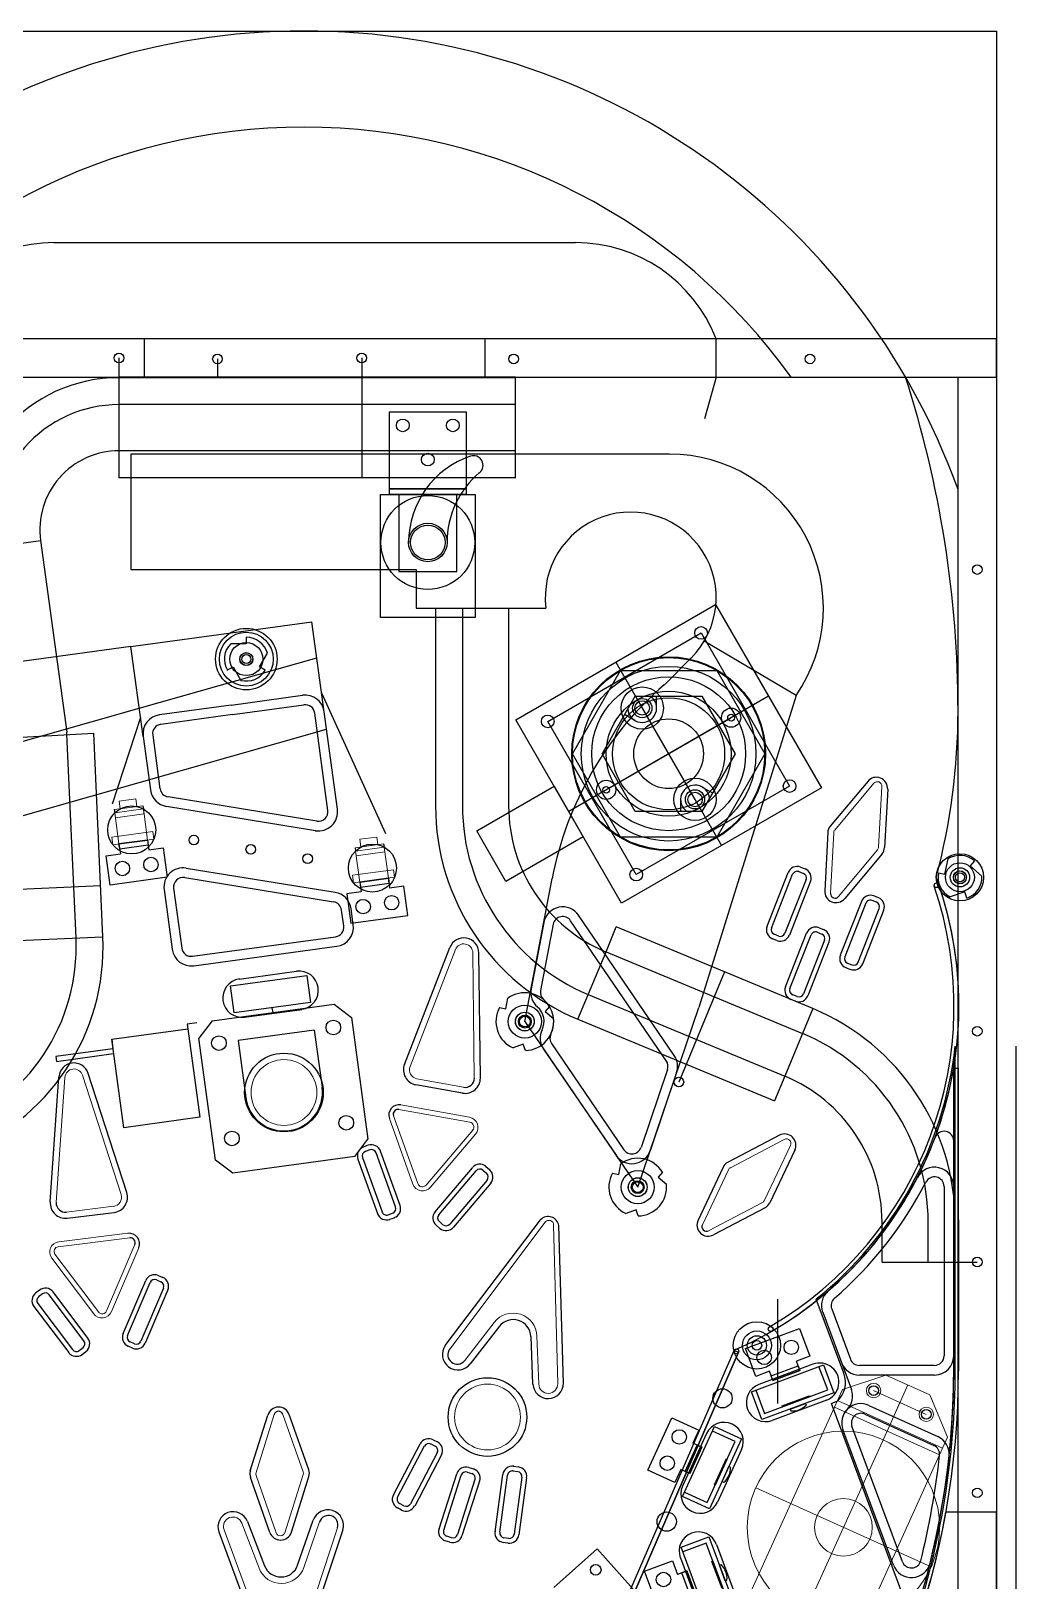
# Model space of a CAD drawing. Extents: x 0 to 20.5, y 0 to 46.
# Drawn here: x 7.7 to 20.5, y 25.85 to 46 of the extents above; entities that cross this region are included whole.
import ezdxf

# ---------------------------------------------------------------- set-up
doc = ezdxf.new("R2010")
doc.units = 0
doc.header["$LTSCALE"] = 4.25085
doc.header["$MEASUREMENT"] = 0
for name, color, linetype in [('1_250BIT_500DEP', 5, 'Continuous'), ('2_250BIT_250DEP', 3, 'Continuous'), ('3_250BIT_500TAB', 5, 'Continuous'), ('6_125BIT_500DEP', 5, 'Continuous'), ('8_250BIT_500OUTLINE', 5, 'Continuous'), ('Z0_BOTCOMP', 4, 'Continuous'), ('Z0_FLYWIRES', 47, 'Continuous'), ('Z0_RAMPS', 24, 'Continuous'), ('Z0_RUBBER', 2, 'Continuous'), ('Z0_SIDERAILS', 42, 'Continuous'), ('Z0_TOPCOMP', 6, 'Continuous'), ('Z0_WALLS', 42, 'Continuous'), ('Z0_WIREFORMS', 38, 'Continuous'), ('Z1_RAMPS_A', 24, 'Continuous'), ('Z1_RAMPS_B', 24, 'Continuous'), ('Z1_RAMPS_C', 24, 'Continuous'), ('Z1_RAMPS_D', 24, 'Continuous')]:
    doc.layers.add(name, color=color, linetype=linetype)

msp = doc.modelspace()

# ---------------------------------------------------------------- linework, layer by layer
at = {"layer": '1_250BIT_500DEP', "color": 5, "linetype": 'Continuous', "lineweight": 25}
for p, q in [((9.555, 34.857), (9.66, 34.081)), ((9.699, 34.997), (11.634, 34.681)), ((11.766, 34.368), (11.738, 34.575)), ((9.801, 33.974), (11.659, 34.227)), ((10.409, 33.678), (11.152, 33.78)), ((10.477, 33.183), (11.22, 33.284)), ((17.865, 28.671), (17.162, 28.41)), ((18.039, 28.203), (17.336, 27.941)), ((18.54, 28.022), (19.437, 27.617)), ((19.028, 26.104), (18.372, 27.865)), ((16.482, 27.77), (16.17, 27.088)), ((16.936, 27.562), (16.625, 26.88)), ((16.61, 26.329), (16.872, 25.627)), ((16.141, 26.155), (16.403, 25.452))]:
    msp.add_line(p, q, dxfattribs=at)
at = {"layer": '1_250BIT_500DEP', "color": 5, "linetype": 'Continuous', "lineweight": 5}
for p, q in [((12.629, 32.541), (13.218, 34.06)), ((13.463, 32.39), (13.443, 34.019)), ((8.03, 30.775), (8.143, 32.4)), ((8.872, 30.878), (8.37, 32.428)), ((13.324, 32.272), (12.718, 32.381)), ((8.163, 30.649), (8.773, 30.724))]:
    msp.add_line(p, q, dxfattribs=at)
at = {"layer": '1_250BIT_500DEP', "color": 5, "linetype": 'Continuous', "lineweight": 25}
for centre, radius in [((12.859, 39.352), 0.25), ((12.859, 39.352), 0.25), ((9.01, 35.616), 0.312), ((12.139, 35.12), 0.312)]:
    msp.add_circle(centre, radius, dxfattribs=at)
at = {"layer": '1_250BIT_500DEP', "color": 5, "linetype": 'Continuous', "lineweight": 5}
for centre in [(10.989, 32.203), (13.634, 27.985)]:
    msp.add_circle(centre, 0.428, dxfattribs=at)
at = {"layer": '1_250BIT_500DEP', "color": 5, "linetype": 'Continuous', "lineweight": 25}
for centre, radius, start, end in [((9.679, 34.873), 0.125, 80.737, -172.237), ((11.614, 34.558), 0.125, 7.763, 80.737), ((11.642, 34.351), 0.125, -82.237, 7.763), ((9.784, 34.098), 0.125, -172.237, -82.237), ((10.443, 33.431), 0.25, 97.763, -82.237), ((11.186, 33.532), 0.25, -82.237, 97.763), ((13.345, 32.389), 0.119, -100.2484, 0.7073), ((8.148, 30.767), 0.119, 176.0151, -83.0292), ((17.952, 28.437), 0.25, -69.5643, 110.4357), ((17.249, 28.175), 0.25, 110.4357, -69.5643), ((18.489, 27.909), 0.125, 65.6633, -159.5643), ((16.709, 27.666), 0.25, -24.5643, 155.4357), ((19.385, 27.503), 0.125, -6.1573, 65.6633), ((9.359, 28.585), 10.21, -13.983, -6.1573), ((16.397, 26.984), 0.25, 155.4357, -24.5643), ((16.375, 26.242), 0.25, 20.4357, -159.5643), ((19.145, 26.148), 0.125, -159.5643, -13.983)]:
    msp.add_arc(centre, radius, start, end, dxfattribs=at)
at = {"layer": '1_250BIT_500DEP', "color": 5, "linetype": 'Continuous', "lineweight": 5}
for centre, radius, start, end in [((13.327, 34.018), 0.117, 0.7073, 158.7962), ((8.259, 32.392), 0.117, 17.9262, 176.0151), ((12.739, 32.498), 0.119, 158.7962, -100.2484), ((8.759, 30.841), 0.119, -83.0292, 17.9262)]:
    msp.add_arc(centre, radius, start, end, dxfattribs=at)
at = {"layer": '2_250BIT_250DEP', "color": 3, "linetype": 'Continuous', "lineweight": 25}
for p, q in [((10.302, 37.239), (11.231, 37.366)), ((10.302, 37.239), (9.373, 37.112)), ((11.685, 35.887), (11.513, 37.152)), ((9.159, 36.831), (9.254, 36.135)), ((18.577, 36.247), (18.089, 35.665)), ((18.836, 36.145), (18.795, 35.387)), ((11.397, 35.606), (9.462, 35.922)), ((18.057, 35.585), (18.018, 34.826)), ((18.764, 35.307), (18.277, 34.724)), ((9.719, 35.12), (11.654, 34.805)), ((17.268, 34.364), (17.542, 35.062)), ((17.704, 35.132), (17.762, 35.11)), ((17.833, 34.948), (17.558, 34.25)), ((9.431, 34.84), (9.537, 34.064)), ((18.495, 34.687), (18.22, 33.989)), ((18.715, 34.735), (18.657, 34.758)), ((11.89, 34.385), (11.862, 34.592)), ((16.062, 32.683), (14.819, 34.507)), ((18.511, 33.875), (18.786, 34.573)), ((14.367, 34.413), (14.201, 33.551)), ((17.508, 33.576), (17.782, 34.274)), ((17.944, 34.344), (18.002, 34.321)), ((9.818, 33.85), (11.676, 34.103)), ((12.555, 32.569), (13.145, 34.088)), ((17.396, 34.179), (17.338, 34.202)), ((18.073, 34.159), (17.798, 33.461)), ((13.542, 32.391), (13.522, 34.02)), ((18.291, 33.827), (18.349, 33.804)), ((17.636, 33.391), (17.578, 33.414)), ((14.363, 32.768), (15.305, 31.387)), ((8.947, 30.902), (8.445, 32.452)), ((16.092, 32.462), (15.748, 31.447)), ((7.951, 30.78), (8.064, 32.406)), ((13.31, 32.194), (12.704, 32.304)), ((17.428, 31.647), (16.756, 31.294)), ((12.085, 31.517), (12.026, 31.496)), ((12.499, 30.736), (12.245, 31.442)), ((17.629, 31.454), (17.303, 30.769)), ((11.951, 31.336), (12.205, 30.63)), ((13.614, 31.241), (13.662, 31.201)), ((16.696, 31.232), (16.371, 30.546)), ((12.954, 30.654), (13.438, 31.226)), ((13.677, 31.024), (13.192, 30.452)), ((19.694, 30.982), (19.694, 28.781)), ((8.172, 30.571), (8.783, 30.645)), ((17.244, 30.706), (16.572, 30.353)), ((12.365, 30.555), (12.424, 30.576)), ((13.016, 30.437), (12.968, 30.478)), ((13.086, 28.916), (14.324, 30.549)), ((14.621, 28.425), (14.561, 30.473)), ((9.356, 29.825), (9.414, 29.8)), ((7.813, 29.636), (7.763, 29.598)), ((8.899, 29.069), (9.192, 29.759)), ((9.48, 29.637), (9.186, 28.946)), ((7.739, 29.423), (8.191, 28.824)), ((8.44, 29.012), (7.988, 29.611)), ((17.991, 29.347), (18.234, 28.694)), ((13.789, 29.164), (13.409, 28.676)), ((14.225, 28.414), (14.2, 29.033)), ((8.366, 28.8), (8.416, 28.837)), ((9.022, 28.88), (8.965, 28.905)), ((19.444, 28.531), (18.468, 28.531)), ((10.552, 27.287), (10.78, 28.011)), ((11.311, 27.3), (11.058, 28.016)), ((18.592, 28.136), (19.488, 27.731)), ((18.91, 26.061), (18.254, 27.821)), ((12.411, 26.974), (12.761, 27.638)), ((12.929, 27.69), (12.985, 27.661)), ((13.037, 27.492), (12.688, 26.828)), ((10.806, 26.485), (10.554, 27.201)), ((11.085, 26.489), (11.313, 27.214)), ((13.005, 26.534), (13.234, 27.248)), ((13.391, 27.329), (13.451, 27.31)), ((13.733, 26.495), (13.834, 27.239)), ((13.974, 27.346), (14.036, 27.337)), ((13.532, 27.153), (13.303, 26.439)), ((14.143, 27.196), (14.042, 26.453)), ((12.519, 26.776), (12.464, 26.805)), ((10.514, 26.628), (10.736, 26.051)), ((11.167, 26.058), (11.37, 26.643)), ((10.142, 26.491), (10.858, 24.571)), ((11.754, 26.519), (11.106, 24.575)), ((13.146, 26.358), (13.086, 26.377)), ((13.901, 26.346), (13.84, 26.355))]:
    msp.add_line(p, q, dxfattribs=at)
at = {"layer": '2_250BIT_250DEP', "color": 3, "linetype": 'Continuous', "lineweight": 5}
for p, q in [((12.51, 32.042), (13.4, 31.882)), ((12.665, 31.013), (12.359, 31.864)), ((13.479, 31.662), (12.895, 30.972)), ((8.962, 30.373), (8.064, 30.264)), ((7.973, 30.049), (8.516, 29.326)), ((8.749, 29.355), (9.102, 30.186))]:
    msp.add_line(p, q, dxfattribs=at)
at = {"layer": '2_250BIT_250DEP', "color": 3, "linetype": 'Continuous', "lineweight": 25}
for centre in [(10.989, 32.203), (13.634, 27.985)]:
    msp.add_circle(centre, 0.511, dxfattribs=at)
for centre, radius, start, end in [((11.265, 37.118), 0.25, 7.763, 97.763), ((9.407, 36.865), 0.25, 97.763, -172.237), ((18.689, 36.153), 0.147, -3.051, 140.0333), ((9.502, 36.169), 0.25, -172.237, -99.263), ((11.437, 35.853), 0.25, -99.263, 7.763), ((18.193, 35.577), 0.136, 140.0905, 176.9589), ((18.659, 35.394), 0.136, -39.9094, -3.0396), ((9.679, 34.873), 0.25, 80.737, -172.237), ((17.659, 35.016), 0.125, 68.5255, 158.5255), ((17.717, 34.993), 0.125, -21.4745, 68.5255), ((11.614, 34.558), 0.25, 7.763, 80.737), ((18.164, 34.818), 0.147, 177.0177, -39.898), ((18.611, 34.641), 0.125, 68.5255, 158.5255), ((18.669, 34.619), 0.125, -21.4745, 68.5255), ((14.612, 34.366), 0.25, 34.2792, 169.1393), ((11.642, 34.351), 0.25, -82.237, 7.763), ((17.384, 34.318), 0.125, 158.5255, -111.4745), ((17.442, 34.295), 0.125, -111.4745, -21.4745), ((17.898, 34.228), 0.125, 68.5255, 158.5255), ((17.957, 34.205), 0.125, -21.4745, 68.5255), ((9.784, 34.098), 0.25, -172.237, -82.237), ((13.327, 34.018), 0.195, 0.7073, 158.7962), ((18.337, 33.943), 0.125, 158.5255, -111.4745), ((18.395, 33.921), 0.125, -111.4745, -21.4745), ((14.447, 33.504), 0.25, 169.1393, -130.8607), ((17.624, 33.53), 0.125, 158.5255, -111.4745), ((17.682, 33.507), 0.125, -111.4745, -21.4745), ((14.12, 33.125), 0.25, -25.7208, 49.1393), ((14.57, 32.909), 0.25, 154.2792, -145.7208), ((15.856, 32.542), 0.25, -18.7449, 34.2792), ((8.259, 32.392), 0.195, 17.9262, 176.0151), ((12.739, 32.498), 0.197, 158.7962, -100.2484), ((13.345, 32.389), 0.197, -100.2484, 0.7073), ((12.486, 31.909), 0.135, 79.8229, -160.2809), ((17.496, 31.517), 0.147, -25.4059, 117.6784), ((12.068, 31.378), 0.125, 109.8118, -160.1882), ((12.127, 31.399), 0.125, 19.8118, 109.8118), ((15.511, 31.528), 0.25, -145.7208, -18.7449), ((13.534, 31.146), 0.125, 49.7466, 139.7466), ((16.819, 31.174), 0.136, 117.7356, 154.604), ((19.444, 30.982), 0.25, 0, 152.8323), ((13.581, 31.105), 0.125, -40.2534, 49.7466), ((14.866, 33.331), 4.895, -49.2402, -27.1677), ((8.759, 30.841), 0.197, -83.0292, 17.9262), ((8.148, 30.767), 0.197, 176.0151, -83.0292), ((12.322, 30.672), 0.125, -160.1882, -70.1882), ((12.381, 30.694), 0.125, -70.1882, 19.8118), ((13.049, 30.573), 0.125, 139.7466, -130.2534), ((17.18, 30.827), 0.136, -62.2643, -25.3945), ((13.097, 30.533), 0.125, -130.2534, -40.2534), ((14.334, 30.541), 0.012, 135.6526, 142.8113), ((14.424, 30.453), 0.138, 8.9372, 135.6526), ((14.549, 30.473), 0.012, 1.6803, 8.8401), ((16.504, 30.483), 0.147, 154.6628, -62.2529), ((8.978, 30.239), 0.135, -22.9967, 96.8995), ((9.307, 29.71), 0.125, 66.9654, 156.9654), ((7.889, 29.536), 0.125, 37.0307, 127.0307), ((9.365, 29.685), 0.125, -23.0346, 66.9654), ((18.225, 29.434), 0.25, 130.7598, -159.5643), ((7.839, 29.498), 0.125, 127.0307, -142.9693), ((13.969, 29.02), 0.231, 3.1884, 141.276), ((8.34, 28.937), 0.125, -52.9693, 37.0307), ((9.014, 29.02), 0.125, 156.9654, -113.0346), ((8.29, 28.899), 0.125, -142.9693, -52.9693), ((9.071, 28.995), 0.125, -113.0346, -23.0346), ((13.25, 28.8), 0.202, 144.7667, -37.8712), ((13.095, 28.909), 0.012, 142.8113, 144.7667), ((18.468, 28.781), 0.25, -159.5643, -90), ((19.444, 28.781), 0.25, -90, 0), ((14.423, 28.422), 0.198, -177.6677, 0.5769), ((14.609, 28.424), 0.012, 0.5877, 1.6803), ((10.92, 27.967), 0.147, 19.4986, 162.5829), ((18.489, 27.909), 0.25, 65.6633, -159.5643), ((12.871, 27.579), 0.125, 62.2475, 152.2475), ((12.926, 27.55), 0.125, -27.7525, 62.2475), ((19.385, 27.503), 0.25, -6.1573, 65.6633), ((9.359, 28.585), 10.335, -13.983, -6.1573), ((10.682, 27.246), 0.136, 162.5715, -160.5587), ((11.183, 27.255), 0.136, -17.4286, 19.4397), ((13.353, 27.21), 0.125, 72.2475, 162.2475), ((13.413, 27.191), 0.125, -17.7525, 72.2475), ((13.958, 27.222), 0.125, 82.2475, 172.2475), ((14.019, 27.213), 0.125, -7.7525, 82.2475), ((12.522, 26.916), 0.125, 152.2475, -117.7525), ((12.577, 26.887), 0.125, -117.7525, -27.7525), ((10.329, 26.557), 0.198, 21.0911, -160.6643), ((11.56, 26.577), 0.202, -16.4745, 160.8877), ((10.153, 26.495), 0.012, -160.6534, -159.5609), ((10.945, 26.533), 0.147, -160.5701, -17.4858), ((11.742, 26.523), 0.012, -18.4298, -16.4745), ((13.124, 26.496), 0.125, 162.2475, -107.7525), ((13.184, 26.477), 0.125, -107.7525, -17.7525), ((13.856, 26.479), 0.125, 172.2475, -97.7525), ((13.918, 26.47), 0.125, -97.7525, -7.7525), ((10.95, 26.137), 0.231, -158.0527, -19.9652), ((19.145, 26.148), 0.25, -159.5643, -13.983)]:
    msp.add_arc(centre, radius, start, end, dxfattribs=at)
at = {"layer": '2_250BIT_250DEP', "color": 3, "linetype": 'Continuous', "lineweight": 5, "extrusion": (0, 0, -1)}
for centre, major_axis, start_param, end_param in [((13.376, 31.749), (0.133, -0.024), 4.712389, 6.807358), ((12.792, 31.059), (0.103, -0.087), 0, 2.094108)]:
    msp.add_ellipse(centre, major_axis=major_axis, ratio=1, start_param=start_param, end_param=end_param, dxfattribs=at)
at = {"layer": '2_250BIT_250DEP', "color": 3, "linetype": 'Continuous', "lineweight": 5}
for centre, major_axis, start_param, end_param in [((8.08, 30.13), (-0.134, -0.016), 4.712389, 6.807358), ((8.624, 29.408), (-0.108, -0.081), 0, 2.094108)]:
    msp.add_ellipse(centre, major_axis=major_axis, ratio=1, start_param=start_param, end_param=end_param, dxfattribs=at)
at = {"layer": '3_250BIT_500TAB', "color": 5, "linetype": 'Continuous', "lineweight": 25}
for p, q in [((10.319, 37.115), (9.39, 36.988)), ((10.319, 37.115), (11.248, 37.242)), ((11.561, 35.87), (11.389, 37.135)), ((9.283, 36.848), (9.378, 36.152)), ((11.417, 35.73), (9.482, 36.045)), ((14.489, 34.39), (14.324, 33.527)), ((15.959, 32.612), (14.715, 34.436)), ((14.467, 32.838), (15.408, 31.457)), ((15.974, 32.502), (15.63, 31.487)), ((19.569, 30.982), (19.569, 28.781)), ((18.108, 29.39), (18.351, 28.737)), ((19.444, 28.656), (18.468, 28.656))]:
    msp.add_line(p, q, dxfattribs=at)
msp.add_circle((15.989, 36.606), 1.26, dxfattribs=at)
for centre, radius, start, end in [((11.265, 37.118), 0.125, 7.763, 97.763), ((9.407, 36.865), 0.125, 97.763, -172.237), ((9.502, 36.169), 0.125, -172.237, -99.263), ((11.437, 35.853), 0.125, -99.263, 7.763), ((14.612, 34.366), 0.125, 34.2792, 169.1393), ((14.447, 33.504), 0.125, 169.1393, -130.8607), ((14.12, 33.125), 0.375, -25.7208, 49.1393), ((14.57, 32.909), 0.125, 154.2792, -145.7208), ((15.856, 32.542), 0.125, -18.7449, 34.2792), ((15.511, 31.528), 0.125, -145.7208, -18.7449), ((14.866, 33.331), 5.02, -49.2402, -27.1677), ((19.444, 30.982), 0.125, 0, 152.8323), ((18.225, 29.434), 0.125, 130.7598, -159.5643), ((18.468, 28.781), 0.125, -159.5643, -90), ((19.444, 28.781), 0.125, -90, 0)]:
    msp.add_arc(centre, radius, start, end, dxfattribs=at)
at = {"layer": '6_125BIT_500DEP', "color": 5, "linetype": 'Continuous', "lineweight": 5}
for p, q in [((18.656, 36.222), (18.148, 35.615)), ((18.76, 36.181), (18.718, 35.391)), ((18.134, 35.58), (18.093, 34.79)), ((18.705, 35.356), (18.197, 34.749)), ((12.73, 31.019), (12.413, 31.901)), ((12.483, 31.983), (13.405, 31.817)), ((13.442, 31.715), (12.836, 31)), ((17.492, 31.594), (16.791, 31.226)), ((17.573, 31.516), (17.234, 30.802)), ((16.766, 31.199), (16.427, 30.484)), ((17.208, 30.775), (16.508, 30.406)), ((13.143, 28.869), (14.384, 30.517)), ((14.547, 28.419), (14.494, 30.481)), ((8.986, 30.313), (8.055, 30.199)), ((8.684, 29.364), (9.051, 30.226)), ((8.013, 30.1), (8.577, 29.351)), ((13.722, 29.215), (13.338, 28.72)), ((14.301, 28.412), (14.277, 29.038)), ((10.626, 27.263), (10.863, 28.018)), ((11.239, 27.274), (10.975, 28.02)), ((10.89, 26.48), (10.626, 27.226)), ((11.002, 26.482), (11.239, 27.237)), ((10.441, 26.606), (10.665, 26.021)), ((11.248, 26.031), (11.451, 26.624)), ((10.21, 26.52), (10.924, 24.584)), ((11.685, 26.545), (11.039, 24.586))]:
    msp.add_line(p, q, dxfattribs=at)
at = {"layer": '6_125BIT_500DEP', "color": 5, "linetype": 'Continuous', "lineweight": 25}
for p, q in [((17.681, 35.074), (17.74, 35.051)), ((17.326, 34.341), (17.6, 35.039)), ((17.775, 34.97), (17.5, 34.272)), ((18.553, 34.664), (18.278, 33.966)), ((18.692, 34.677), (18.634, 34.7)), ((18.453, 33.898), (18.727, 34.596)), ((17.419, 34.237), (17.361, 34.26)), ((17.566, 33.553), (17.84, 34.251)), ((17.921, 34.286), (17.979, 34.263)), ((18.015, 34.182), (17.74, 33.484)), ((18.314, 33.885), (18.372, 33.862)), ((17.659, 33.449), (17.601, 33.472)), ((12.106, 31.458), (12.047, 31.437)), ((12.009, 31.357), (12.264, 30.651)), ((12.44, 30.715), (12.186, 31.42)), ((13.001, 30.614), (13.486, 31.186)), ((13.629, 31.065), (13.144, 30.492)), ((13.574, 31.193), (13.622, 31.153)), ((12.344, 30.614), (12.402, 30.635)), ((13.056, 30.485), (13.009, 30.526)), ((8.956, 29.044), (9.25, 29.734)), ((9.422, 29.661), (9.129, 28.971)), ((9.332, 29.767), (9.389, 29.743)), ((7.789, 29.461), (8.24, 28.862)), ((7.851, 29.586), (7.801, 29.548)), ((8.39, 28.975), (7.938, 29.573)), ((8.328, 28.85), (8.378, 28.887)), ((9.047, 28.938), (8.989, 28.962)), ((12.467, 26.945), (12.816, 27.609)), ((12.9, 27.635), (12.956, 27.606)), ((12.982, 27.521), (12.633, 26.858)), ((13.065, 26.515), (13.293, 27.229)), ((13.372, 27.27), (13.432, 27.251)), ((13.794, 26.487), (13.896, 27.23)), ((13.966, 27.284), (14.028, 27.275)), ((14.081, 27.205), (13.98, 26.462)), ((13.472, 27.172), (13.243, 26.458)), ((12.548, 26.831), (12.493, 26.86)), ((13.165, 26.417), (13.105, 26.436)), ((13.91, 26.408), (13.848, 26.417))]:
    msp.add_line(p, q, dxfattribs=at)
for centre, radius in [((10.125, 41.738), 0.0625), ((13.975, 41.738), 0.0625), ((17.825, 41.738), 0.0625), ((20, 39), 0.0625), ((10.5, 37.836), 0.0825), ((9.818, 35.484), 0.0625), ((10.558, 35.363), 0.0625), ((11.298, 35.243), 0.0625), ((19.775, 35), 0.0825), ((14.12, 33.125), 0.122), ((20, 33), 0.0625), ((16.122, 32.339), 0.0625), ((15.587, 30.973), 0.122), ((17.136, 28.916), 0.0625), ((16.689, 28.228), 0.125), ((18.653, 28.329), 0.0625), ((19.337, 28.02), 0.0625), ((20, 27), 0.0625), ((15.964, 26.626), 0.125)]:
    msp.add_circle(centre, radius, dxfattribs=at)
at = {"layer": '6_125BIT_500DEP', "color": 5, "linetype": 'Continuous', "lineweight": 5}
for centre, radius, start, end in [((18.702, 36.184), 0.059, -3.0395, 140.0905), ((17.52, 31.541), 0.059, -25.3944, 117.7356), ((14.433, 30.48), 0.061, 1.481, 143.0117), ((13.967, 29.026), 0.31, 2.2206, 142.2721), ((14.424, 28.416), 0.123, -177.7794, 1.481), ((10.326, 26.562), 0.123, 20.9794, -159.7601), ((10.945, 26.5), 0.059, -160.5587, -17.4286), ((10.955, 26.132), 0.31, -159.0206, -18.969)]:
    msp.add_arc(centre, radius, start, end, dxfattribs=at)
at = {"layer": '6_125BIT_500DEP', "color": 5, "linetype": 'Continuous', "lineweight": 25}
for centre, radius, start, end in [((17.659, 35.016), 0.0625, 68.5255, 158.5255), ((17.717, 34.993), 0.0625, -21.4745, 68.5255), ((18.152, 34.787), 0.059, 176.949, -39.898), ((18.611, 34.641), 0.0625, 68.5255, 158.5255), ((18.669, 34.619), 0.0625, -21.4745, 68.5255), ((17.384, 34.318), 0.0625, 158.5255, -111.4745), ((17.442, 34.295), 0.0625, -111.4745, -21.4745), ((17.898, 34.228), 0.0625, 68.5255, 158.5255), ((17.957, 34.205), 0.0625, -21.4745, 68.5255), ((18.337, 33.943), 0.0625, 158.5255, -111.4745), ((18.395, 33.921), 0.0625, -111.4745, -21.4745), ((17.624, 33.53), 0.0625, 158.5255, -111.4745), ((17.682, 33.507), 0.0625, -111.4745, -21.4745), ((12.472, 31.922), 0.0625, 79.7793, -160.2372), ((12.068, 31.378), 0.0625, 109.8118, -160.1882), ((12.127, 31.399), 0.0625, 19.8118, 109.8118), ((13.534, 31.146), 0.0625, 49.7466, 139.7466), ((13.581, 31.105), 0.0625, -40.2534, 49.7466), ((12.322, 30.672), 0.0625, -160.1882, -70.1882), ((12.381, 30.694), 0.0625, -70.1882, 19.8118), ((13.049, 30.573), 0.0625, 139.7466, -130.2534), ((13.097, 30.533), 0.0625, -130.2534, -40.2534), ((16.48, 30.459), 0.059, 154.5941, -62.2529), ((8.993, 30.251), 0.0625, -23.0404, 96.9431), ((9.307, 29.71), 0.0625, 66.9654, 156.9654), ((9.365, 29.685), 0.0625, -23.0346, 66.9654), ((7.839, 29.498), 0.0625, 127.0307, -142.9693), ((7.889, 29.536), 0.0625, 37.0307, 127.0307), ((9.014, 29.02), 0.0625, 156.9654, -113.0346), ((8.29, 28.899), 0.0625, -142.9693, -52.9693), ((8.34, 28.937), 0.0625, -52.9693, 37.0307), ((9.071, 28.995), 0.0625, -113.0346, -23.0346), ((13.241, 28.795), 0.123, 143.0117, -37.7279), ((10.919, 28.001), 0.059, 19.4299, 162.5829), ((12.871, 27.579), 0.0625, 62.2475, 152.2475), ((12.926, 27.55), 0.0625, -27.7525, 62.2475), ((13.353, 27.21), 0.0625, 72.2475, 162.2475), ((13.413, 27.191), 0.0625, -17.7525, 72.2475), ((13.958, 27.222), 0.0625, 82.2475, 172.2475), ((14.019, 27.213), 0.0625, -7.7525, 82.2475), ((12.522, 26.916), 0.0625, 152.2475, -117.7525), ((12.577, 26.887), 0.0625, -117.7525, -27.7525), ((11.568, 26.584), 0.123, -18.2295, 161.031), ((13.124, 26.496), 0.0625, 162.2475, -107.7525), ((13.184, 26.477), 0.0625, -107.7525, -17.7525), ((13.856, 26.479), 0.0625, 172.2475, -97.7525), ((13.918, 26.47), 0.0625, -97.7525, -7.7525)]:
    msp.add_arc(centre, radius, start, end, dxfattribs=at)
at = {"layer": '6_125BIT_500DEP', "color": 5, "linetype": 'Continuous', "lineweight": 5, "extrusion": (0, 0, -1)}
for centre, major_axis, start_param, end_param in [((18.193, 35.577), (-0.0589, 0.0031), 0, 0.643499), ((18.659, 35.394), (-0.0031, -0.0589), 4.712389, 5.355888), ((16.819, 31.174), (-0.0533, 0.0253), 0, 0.643499), ((12.788, 31.04), (0.0477, -0.0404), 0, 2.094083), ((17.18, 30.827), (-0.0253, -0.0533), 4.712389, 5.355888), ((10.682, 27.246), (-0.0196, 0.0556), 4.712389, 5.355888), ((11.183, 27.255), (0.0556, 0.0196), 0, 0.643499)]:
    msp.add_ellipse(centre, major_axis=major_axis, ratio=1, start_param=start_param, end_param=end_param, dxfattribs=at)
at = {"layer": '6_125BIT_500DEP', "color": 5, "linetype": 'Continuous', "lineweight": 5, "extrusion": (2e-16, 9e-16, -1)}
msp.add_ellipse((13.394, 31.755), major_axis=(0.0615, -0.0111), ratio=1, start_param=4.712389, end_param=6.807358, dxfattribs=at)
at = {"layer": '6_125BIT_500DEP', "color": 5, "linetype": 'Continuous', "lineweight": 5}
for centre, major_axis, start_param, end_param in [((8.063, 30.137), (-0.062, -0.0076), 4.712389, 6.807358), ((8.627, 29.388), (-0.0499, -0.0376), 0, 2.094083)]:
    msp.add_ellipse(centre, major_axis=major_axis, ratio=1, start_param=start_param, end_param=end_param, dxfattribs=at)
at = {"layer": '8_250BIT_500OUTLINE', "color": 5, "linetype": 'Continuous', "lineweight": 25}
for p, q in [((0, 46), (20.25, 46)), ((20.25, 46), (20.25, 4.165))]:
    msp.add_line(p, q, dxfattribs=at)
at = {"layer": 'Z0_BOTCOMP', "color": 4, "linetype": 'Continuous', "lineweight": 25}
for p, q in [((12.359, 40.049), (12.359, 41.049)), ((12.359, 41.049), (13.359, 41.049)), ((13.359, 41.049), (13.359, 40.049)), ((12.244, 38.377), (12.244, 39.977)), ((12.244, 39.977), (13.474, 39.977)), ((13.359, 40.049), (12.359, 40.049)), ((12.359, 39.977), (12.359, 40.049)), ((12.359, 40.049), (13.359, 40.049)), ((13.359, 39.977), (12.359, 39.977)), ((12.484, 39.977), (12.484, 38.977)), ((13.234, 39.977), (12.484, 39.977)), ((13.234, 38.977), (13.234, 39.977)), ((13.359, 40.049), (13.359, 39.977)), ((13.474, 39.977), (13.474, 38.377)), ((12.484, 38.977), (13.234, 38.977)), ((14.002, 37.047), (16.6, 38.547)), ((16.6, 38.547), (17.975, 36.165)), ((13.474, 38.377), (12.244, 38.377)), ((10.5, 38.121), (10.5, 38.036)), ((14.418, 37.027), (16.41, 38.177)), ((16.41, 38.177), (17.56, 36.185)), ((10.5, 38.036), (10.297, 38.036)), ((10.673, 37.736), (10.775, 37.912)), ((10.253, 37.694), (10.327, 37.736)), ((10.327, 37.736), (10.428, 37.56)), ((10.747, 37.694), (10.673, 37.736)), ((15.301, 37.797), (16.676, 35.415)), ((15.414, 37.602), (16.564, 35.61)), ((17.288, 37.356), (14.69, 35.856)), ((16.985, 37.181), (14.993, 36.031)), ((15.177, 36.137), (16.801, 37.075)), ((15.625, 37.237), (16.353, 35.975)), ((15.646, 37.199), (16.331, 36.013)), ((15.377, 34.665), (14.002, 37.047)), ((15.568, 35.035), (14.418, 37.027)), ((16.62, 36.97), (15.358, 36.242)), ((13.495, 35.605), (14.5, 36.185)), ((14.5, 36.185), (14.88, 35.527)), ((17.975, 36.165), (15.377, 34.665)), ((17.56, 36.185), (15.568, 35.035)), ((8.784, 35.88), (8.79, 35.837)), ((9.156, 35.931), (9.162, 35.888)), ((9.217, 35.485), (8.845, 35.435)), ((8.845, 35.435), (9.217, 35.485)), ((9.217, 35.485), (9.234, 35.356)), ((9.217, 35.485), (9.226, 35.418)), ((13.875, 34.947), (13.495, 35.605)), ((14.88, 35.527), (13.875, 34.947)), ((8.677, 35.28), (8.863, 35.306)), ((8.729, 34.899), (8.677, 35.28)), ((8.845, 35.435), (8.863, 35.306)), ((8.854, 35.367), (8.845, 35.435)), ((9.226, 35.418), (8.854, 35.367)), ((9.234, 35.356), (9.42, 35.382)), ((9.42, 35.382), (9.472, 35)), ((11.913, 35.384), (11.919, 35.341)), ((12.285, 35.435), (12.291, 35.392)), ((19.496, 35.057), (19.579, 35.04)), ((19.579, 35.04), (19.62, 35.239)), ((19.964, 35.214), (19.908, 35.15)), ((19.908, 35.15), (20.06, 35.016)), ((9.472, 35), (8.729, 34.899)), ((11.974, 34.939), (12.346, 34.989)), ((12.346, 34.989), (11.974, 34.939)), ((11.974, 34.939), (11.992, 34.81)), ((11.974, 34.939), (11.983, 34.871)), ((11.983, 34.871), (12.355, 34.922)), ((12.346, 34.989), (12.363, 34.86)), ((12.355, 34.922), (12.346, 34.989)), ((12.549, 34.886), (12.363, 34.86)), ((12.601, 34.504), (12.549, 34.886)), ((11.992, 34.81), (11.806, 34.784)), ((11.806, 34.784), (11.858, 34.403)), ((19.839, 34.81), (19.646, 34.746)), ((19.866, 34.73), (19.839, 34.81)), ((11.858, 34.403), (12.601, 34.504)), ((10.054, 33.135), (11.64, 33.352)), ((10.847, 33.243), (10.838, 33.305)), ((11.64, 33.352), (11.865, 33.18)), ((13.791, 33.307), (13.875, 33.292)), ((13.875, 33.292), (13.899, 33.429)), ((14.441, 33.319), (14.386, 33.254)), ((14.386, 33.254), (14.492, 33.165)), ((9.856, 33.108), (9.732, 33.092)), ((9.732, 33.092), (9.741, 33.03)), ((10.054, 33.135), (9.883, 32.91)), ((11.865, 33.18), (12.081, 31.595)), ((8.75, 32.895), (9.741, 33.03)), ((8.75, 32.895), (8.767, 32.771)), ((8.906, 31.746), (8.75, 32.895)), ((9.741, 33.03), (9.897, 31.881)), ((10.099, 31.325), (9.883, 32.91)), ((11.383, 33.014), (10.392, 32.879)), ((10.392, 32.879), (10.493, 32.136)), ((11.383, 33.014), (11.484, 32.271)), ((8.767, 32.771), (8.024, 32.669)), ((8.024, 32.669), (8.032, 32.607)), ((8.032, 32.607), (8.775, 32.709)), ((14.098, 32.83), (13.967, 32.783)), ((14.127, 32.751), (14.098, 32.83)), ((9.897, 31.881), (8.906, 31.746)), ((11.91, 31.37), (12.081, 31.595)), ((10.324, 31.154), (10.099, 31.325)), ((11.91, 31.37), (10.324, 31.154)), ((15.342, 31.139), (15.366, 31.276)), ((15.259, 31.154), (15.342, 31.139)), ((15.908, 31.167), (15.853, 31.101)), ((15.853, 31.101), (15.96, 31.012)), ((15.565, 30.678), (15.435, 30.63)), ((15.594, 30.598), (15.565, 30.678)), ((16.988, 28.875), (17.691, 29.137)), ((17.691, 29.137), (17.826, 28.776)), ((17.123, 28.514), (16.988, 28.875)), ((17.32, 28.521), (17.672, 28.652)), ((17.826, 28.776), (17.65, 28.71)), ((17.695, 28.589), (17.65, 28.71)), ((17.672, 28.652), (17.695, 28.589)), ((17.298, 28.58), (17.123, 28.514)), ((17.344, 28.458), (17.298, 28.58)), ((17.344, 28.458), (17.32, 28.521)), ((17.695, 28.589), (17.344, 28.458)), ((17.344, 28.458), (17.695, 28.589)), ((15.718, 27.294), (16.03, 27.976)), ((16.03, 27.976), (16.38, 27.816)), ((16.38, 27.816), (16.302, 27.646)), ((16.203, 27.279), (16.359, 27.62)), ((16.421, 27.592), (16.302, 27.646)), ((16.359, 27.62), (16.421, 27.592)), ((16.421, 27.592), (16.265, 27.251)), ((16.265, 27.251), (16.421, 27.592)), ((16.068, 27.134), (15.718, 27.294)), ((16.146, 27.305), (16.068, 27.134)), ((16.265, 27.251), (16.146, 27.305)), ((16.265, 27.251), (16.203, 27.279)), ((15.676, 25.982), (16.037, 26.116)), ((16.037, 26.116), (16.102, 25.94)), ((15.938, 25.279), (15.676, 25.982)), ((16.224, 25.986), (16.102, 25.94)), ((16.16, 25.962), (16.224, 25.986)), ((16.291, 25.611), (16.16, 25.962)), ((16.224, 25.986), (16.355, 25.634)), ((16.355, 25.634), (16.224, 25.986))]:
    msp.add_line(p, q, dxfattribs=at)
at = {"layer": 'Z0_BOTCOMP', "color": 4, "linetype": 'Continuous', "lineweight": 5}
for p, q in [((8.784, 35.88), (9.156, 35.931)), ((8.79, 35.837), (9.162, 35.888)), ((8.848, 35.99), (9.066, 36.02)), ((8.861, 35.891), (8.848, 35.99)), ((9.079, 35.921), (8.861, 35.891)), ((9.066, 36.02), (9.079, 35.921)), ((11.977, 35.494), (12.195, 35.524)), ((11.99, 35.395), (11.977, 35.494)), ((12.195, 35.524), (12.208, 35.425)), ((11.913, 35.384), (12.285, 35.435)), ((11.919, 35.341), (12.291, 35.392)), ((12.208, 35.425), (11.99, 35.395)), ((18.813, 28.531), (18.247, 28.341)), ((19.383, 28.273), (18.813, 28.531)), ((18.183, 28.199), (18.247, 28.341)), ((19.337, 28.02), (18.653, 28.329)), ((18.866, 27.89), (19.098, 28.402)), ((19.614, 27.723), (19.383, 28.273)), ((18.144, 28.113), (17.011, 25.608)), ((18.183, 28.199), (18.144, 28.113)), ((19.511, 27.495), (18.144, 28.113)), ((18.144, 28.113), (19.511, 27.495)), ((19.55, 27.581), (18.183, 28.199)), ((18.995, 28.174), (18.866, 27.89)), ((18.866, 27.89), (17.656, 25.213)), ((19.55, 27.581), (19.614, 27.723)), ((18.378, 24.99), (19.511, 27.495)), ((19.511, 27.495), (19.55, 27.581)), ((19.4, 26.036), (17.122, 27.067)), ((15.062, 26.273), (14.498, 25.77)), ((16.124, 25.08), (15.062, 26.273))]:
    msp.add_line(p, q, dxfattribs=at)
at = {"layer": 'Z0_BOTCOMP', "color": 4, "linetype": 'Continuous', "lineweight": 25}
for centre, radius in [((12.534, 40.874), 0.0825), ((13.184, 40.874), 0.0825), ((12.859, 40.43), 0.0825), ((12.859, 39.352), 0.61), ((12.859, 39.352), 0.25), ((16.41, 38.177), 0.0825), ((10.5, 37.836), 0.085), ((10.5, 37.836), 0.059), ((15.989, 36.606), 1.25), ((15.989, 36.606), 1.135), ((15.989, 36.606), 1), ((15.646, 37.199), 0.275), ((15.989, 36.606), 0.812), ((15.989, 36.606), 0.728), ((15.646, 37.199), 0.125), ((14.418, 37.027), 0.0825), ((16.801, 37.075), 0.125), ((16.801, 37.075), 0.0445), ((15.989, 36.606), 0.453), ((16.331, 36.013), 0.275), ((17.56, 36.185), 0.0825), ((15.177, 36.137), 0.125), ((15.177, 36.137), 0.0445), ((16.331, 36.013), 0.125), ((9.26, 35.166), 0.0938), ((8.889, 35.115), 0.0938), ((15.568, 35.035), 0.0825), ((19.775, 35), 0.085), ((19.775, 35), 0.059), ((12.018, 34.619), 0.0938), ((12.389, 34.67), 0.0938), ((14.12, 33.125), 0.121), ((11.631, 33.048), 0.095), ((14.12, 33.125), 0.0835), ((10.144, 32.845), 0.095), ((11.799, 31.809), 0.095), ((10.313, 31.606), 0.095), ((15.587, 30.973), 0.121), ((15.587, 30.973), 0.0835), ((17.231, 28.76), 0.0938), ((17.583, 28.891), 0.0938), ((16.127, 27.726), 0.0938), ((15.971, 27.385), 0.0938), ((15.041, 25.999), 0.069), ((15.922, 25.873), 0.0938)]:
    msp.add_circle(centre, radius, dxfattribs=at)
at = {"layer": 'Z0_BOTCOMP', "color": 4, "linetype": 'Continuous', "lineweight": 5}
for centre, radius in [((18.653, 28.329), 0.0938), ((19.337, 28.02), 0.0938), ((18.261, 26.552), 1.25), ((18.261, 26.552), 0.375)]:
    msp.add_circle(centre, radius, dxfattribs=at)
at = {"layer": 'Z0_BOTCOMP', "color": 4, "linetype": 'Continuous', "lineweight": 25}
for centre, radius, start, end in [((10.5, 37.836), 0.285, 15.4321, 90), ((10.5, 37.836), 0.285, 135.4321, -150), ((10.5, 37.836), 0.285, -104.5679, -30), ((19.775, 35), 0.285, 48.5559, 123.1238), ((19.775, 35), 0.285, 168.5559, -116.8762), ((19.775, 35), 0.285, -71.4441, 3.1238), ((14.12, 33.125), 0.375, 31.1354, 126.023), ((14.12, 33.125), 0.375, 151.1354, -113.977), ((14.12, 33.125), 0.375, -88.8646, 6.023), ((10.989, 32.203), 0.5, -82.237, 7.763), ((10.989, 32.203), 0.5, -172.237, -82.237), ((15.587, 30.973), 0.375, 31.1354, 126.023), ((15.587, 30.973), 0.375, 151.1354, -113.977), ((15.587, 30.973), 0.375, -88.8646, 6.023)]:
    msp.add_arc(centre, radius, start, end, dxfattribs=at)
at = {"layer": 'Z0_FLYWIRES', "color": 47, "linetype": 'Continuous', "lineweight": 25}
for p, q in [((8.845, 41.75), (8.845, 40.194)), ((12, 41.75), (12, 40.194)), ((14, 41.5), (8.845, 41.5)), ((14, 41.494), (8.845, 41.494)), ((14, 40.194), (14, 41.494)), ((14, 41.144), (8.845, 41.144)), ((14, 40.544), (8.845, 40.544)), ((14, 40.194), (8.845, 40.194)), ((6.885, 39.248), (7.826, 39.376)), ((7.826, 39.376), (8.165, 36.886)), ((12.959, 38.5), (12.959, 35.929)), ((13.309, 38.5), (13.309, 35.929)), ((13.909, 38.5), (13.909, 35.929)), ((7.219, 36.803), (8.517, 36.875)), ((8.636, 34.228), (8.517, 36.875)), ((8.287, 34.212), (8.168, 36.859)), ((6.546, 34.802), (8.606, 34.894)), ((15.175, 34.032), (15.309, 34.355)), ((17.863, 33.293), (15.309, 34.355)), ((7.337, 34.169), (8.636, 34.228)), ((14.81, 33.155), (15.175, 34.032)), ((15.175, 34.032), (17.728, 32.97)), ((16.717, 33.77), (16.218, 32.569)), ((14.944, 33.478), (17.498, 32.416)), ((17.863, 33.293), (17.498, 32.416)), ((14.81, 33.155), (17.363, 32.093)), ((16.218, 32.569), (16.122, 32.339)), ((17.498, 32.416), (17.363, 32.093)), ((18.763, 30), (18.763, 30.519)), ((19.363, 30), (19.363, 30.519)), ((19.713, 30), (19.713, 30.519)), ((18.763, 30), (20, 30))]:
    msp.add_line(p, q, dxfattribs=at)
for centre in [(8.845, 41.75), (12, 41.75), (16.122, 32.339), (20, 30)]:
    msp.add_circle(centre, 0.0625, dxfattribs=at)
for centre, radius, start, end in [((8.845, 39.515), 1.979, 90, -172.237), ((8.845, 39.515), 1.629, 90, -172.237), ((8.845, 39.515), 1.029, 90, -172.237), ((7.868, 36.846), 0.3, 2.5704, 7.763), ((15.964, 35.929), 3.005, 180, -112.5912), ((15.964, 35.929), 2.655, 180, -112.5912), ((15.964, 35.929), 2.055, 180, -112.5912), ((5.756, 34.098), 2.533, -69.9999, 2.5704), ((5.756, 34.098), 2.883, -69.9999, 2.5704), ((16.708, 30.519), 3.005, 0, 67.4088), ((16.708, 30.519), 2.655, 0, 67.4088), ((16.708, 30.519), 2.055, 0, 67.4088)]:
    msp.add_arc(centre, radius, start, end, dxfattribs=at)
at = {"layer": 'Z0_RAMPS', "color": 24, "linetype": 'Continuous', "lineweight": 25}
for p, q in [((10.125, 41.738), (10.125, 41.5)), ((9, 40.5), (9, 39)), ((15, 40.5), (9, 40.5)), ((16, 40.5), (15, 40.5)), ((9, 39), (12.708, 39)), ((12.708, 39), (12.708, 38.5)), ((12.708, 38.5), (14.393, 38.5)), ((9, 38), (11.353, 38.321)), ((9, 38), (11.353, 38.321)), ((11.513, 37.152), (11.353, 38.321)), ((9, 38), (6.647, 37.679)), ((9.159, 36.831), (9, 38)), ((17.645, 37.362), (16.451, 38.07)), ((9.109, 37.198), (11.417, 37.854)), ((15.933, 37.502), (16.281, 37.851)), ((10.302, 37.239), (11.231, 37.366)), ((17.645, 37.362), (16.38, 33.309)), ((5.957, 36.302), (9.109, 37.198)), ((10.302, 37.239), (9.373, 37.112)), ((10.319, 37.115), (9.39, 36.988)), ((10.319, 37.115), (11.248, 37.242)), ((11.561, 35.87), (11.389, 37.135)), ((11.685, 35.887), (11.513, 37.152)), ((6.212, 35.408), (11.544, 36.924)), ((9.159, 36.831), (9.254, 36.135)), ((9.283, 36.848), (9.378, 36.152)), ((11.397, 35.606), (9.462, 35.922)), ((11.417, 35.73), (9.482, 36.045)), ((9.719, 35.12), (11.654, 34.805)), ((9.555, 34.857), (9.66, 34.081)), ((9.699, 34.997), (11.634, 34.681)), ((14.12, 33.125), (14.476, 34.983)), ((9.431, 34.84), (9.537, 34.064)), ((11.766, 34.368), (11.738, 34.575)), ((11.89, 34.385), (11.862, 34.592)), ((9.801, 33.974), (11.659, 34.227)), ((9.818, 33.85), (11.676, 34.103)), ((15.587, 30.973), (16.38, 33.309)), ((14.12, 33.125), (15.587, 30.973)), ((20.25, 26.75), (19.593, 26.75)), ((20.25, 21.217), (20.25, 26.75))]:
    msp.add_line(p, q, dxfattribs=at)
for centre in [(9.818, 35.484), (10.558, 35.363), (11.298, 35.243)]:
    msp.add_circle(centre, 0.0625, dxfattribs=at)
for centre, radius, start, end in [((16, 38.5), 2, -34.6671, 90), ((13.795, 39.352), 1.186, 108.8589, 180), ((13.452, 40.355), 0.125, -49.9806, 108.8589), ((14.295, 39.352), 1.186, 130.0194, 180), ((15.496, 38.636), 1.111, -45, -172.9515), ((18.826, 34.148), 4.43, 130.7813, 169.1393), ((11.265, 37.118), 0.25, 7.763, 97.763), ((9.407, 36.865), 0.25, 97.763, -172.237), ((11.265, 37.118), 0.125, 7.763, 97.763), ((9.407, 36.865), 0.125, 97.763, -172.237), ((9.502, 36.169), 0.25, -172.237, -99.263), ((9.502, 36.169), 0.125, -172.237, -99.263), ((11.437, 35.853), 0.25, -99.263, 7.763), ((11.437, 35.853), 0.125, -99.263, 7.763), ((9.679, 34.873), 0.25, 80.737, -172.237), ((9.679, 34.873), 0.125, 80.737, -172.237), ((11.614, 34.558), 0.125, 7.763, 80.737), ((11.614, 34.558), 0.25, 7.763, 80.737), ((11.642, 34.351), 0.125, -82.237, 7.763), ((11.642, 34.351), 0.25, -82.237, 7.763), ((9.784, 34.098), 0.25, -172.237, -82.237), ((9.784, 34.098), 0.125, -172.237, -82.237), ((9.359, 28.585), 10.397, -31.5446, -10.1636)]:
    msp.add_arc(centre, radius, start, end, dxfattribs=at)
at = {"layer": 'Z0_RUBBER', "color": 2, "linetype": 'Continuous', "lineweight": 25}
for centre, radius in [((10.5, 37.836), 0.4), ((10.5, 37.836), 0.215), ((19.775, 35), 0.307), ((19.775, 35), 0.125), ((14.12, 33.125), 0.215), ((14.12, 33.125), 0.07), ((15.587, 30.973), 0.215), ((15.587, 30.973), 0.07), ((17.136, 28.916), 0.307), ((17.136, 28.916), 0.125)]:
    msp.add_circle(centre, radius, dxfattribs=at)
at = {"layer": 'Z0_SIDERAILS', "color": 42, "linetype": 'Continuous', "lineweight": 25}
for p, q in [((20.25, 42), (0, 42)), ((20.25, 41.5), (20.25, 42)), ((0, 41.5), (20.25, 41.5)), ((19.75, 4.8), (19.75, 41.5)), ((19.75, 41.5), (20.25, 41.5)), ((20.25, 41.5), (20.25, 4.8))]:
    msp.add_line(p, q, dxfattribs=at)
at = {"layer": 'Z0_TOPCOMP', "color": 6, "linetype": 'Continuous', "lineweight": 25}
for p, q in [((14.739, 36.606), (15.364, 37.689)), ((15.364, 37.689), (16.614, 37.689)), ((16.614, 37.689), (17.239, 36.606)), ((15.123, 36.606), (15.556, 37.356)), ((15.556, 37.356), (16.422, 37.356)), ((15.833, 37.201), (15.833, 37.356)), ((16.422, 37.356), (16.855, 36.606)), ((15.551, 37.039), (15.417, 37.116)), ((15.364, 35.524), (14.739, 36.606)), ((15.556, 35.856), (15.123, 36.606)), ((16.855, 36.606), (16.422, 35.856)), ((17.239, 36.606), (16.614, 35.524)), ((16.426, 36.173), (16.56, 36.096)), ((16.145, 36.011), (16.145, 35.856)), ((16.422, 35.856), (15.556, 35.856)), ((16.614, 35.524), (15.364, 35.524)), ((10.295, 33.59), (11.286, 33.725)), ((11.286, 33.725), (11.334, 33.373)), ((10.343, 33.238), (10.295, 33.59)), ((11.334, 33.373), (10.343, 33.238)), ((17.064, 28.313), (18.002, 28.662)), ((18.056, 28.337), (17.943, 28.64)), ((18.002, 28.662), (18.136, 28.3)), ((17.199, 27.951), (17.064, 28.313)), ((17.123, 28.334), (17.236, 28.031)), ((18.136, 28.3), (17.199, 27.951)), ((17.236, 28.031), (18.056, 28.337)), ((17.466, 28.13), (17.817, 28.261)), ((17.822, 28.249), (17.47, 28.118)), ((17.817, 28.261), (17.822, 28.249)), ((17.47, 28.118), (17.466, 28.13)), ((17.567, 28.088), (17.769, 28.163)), ((17.567, 28.088), (17.575, 28.065)), ((17.769, 28.163), (17.777, 28.14)), ((16.17, 26.951), (16.585, 27.86)), ((16.854, 27.669), (16.559, 27.803)), ((16.585, 27.86), (16.937, 27.7)), ((16.49, 26.873), (16.854, 27.669)), ((16.937, 27.7), (16.521, 26.79)), ((16.583, 27.105), (16.739, 27.446)), ((16.75, 27.441), (16.594, 27.1)), ((16.739, 27.446), (16.75, 27.441)), ((16.684, 27.147), (16.773, 27.343)), ((16.773, 27.343), (16.795, 27.333)), ((16.196, 27.007), (16.49, 26.873)), ((16.594, 27.1), (16.583, 27.105)), ((16.684, 27.147), (16.706, 27.137)), ((16.521, 26.79), (16.17, 26.951)), ((16.151, 26.292), (16.513, 26.427)), ((16.513, 26.427), (16.862, 25.49)), ((16.5, 25.355), (16.151, 26.292)), ((16.476, 26.346), (16.173, 26.233)), ((16.781, 25.526), (16.476, 26.346)), ((16.552, 26.108), (16.563, 26.112)), ((16.683, 25.756), (16.552, 26.108)), ((16.563, 26.112), (16.694, 25.761)), ((16.65, 26.059), (16.672, 26.067)), ((16.725, 25.857), (16.65, 26.059)), ((16.725, 25.857), (16.747, 25.866))]:
    msp.add_line(p, q, dxfattribs=at)
at = {"layer": 'Z0_TOPCOMP', "color": 6, "linetype": 'Continuous', "lineweight": 5}
for p, q in [((8.79, 35.837), (9.162, 35.888)), ((9.162, 35.888), (9.17, 35.826)), ((9.162, 35.888), (9.217, 35.485)), ((8.799, 35.775), (8.79, 35.837)), ((8.845, 35.435), (8.79, 35.837)), ((9.17, 35.826), (8.799, 35.775)), ((9.285, 35.595), (8.75, 35.523)), ((8.75, 35.523), (8.763, 35.423)), ((8.763, 35.423), (9.298, 35.496)), ((9.217, 35.485), (8.845, 35.435)), ((8.948, 35.606), (8.948, 35.606)), ((9.298, 35.496), (9.285, 35.595)), ((11.919, 35.341), (12.291, 35.392)), ((11.928, 35.279), (11.919, 35.341)), ((11.974, 34.939), (11.919, 35.341)), ((12.299, 35.33), (11.928, 35.279)), ((12.291, 35.392), (12.299, 35.33)), ((12.291, 35.392), (12.346, 34.989)), ((12.414, 35.099), (11.879, 35.026)), ((12.077, 35.11), (12.077, 35.11)), ((12.427, 35), (12.414, 35.099)), ((11.879, 35.026), (11.892, 34.927)), ((11.892, 34.927), (12.427, 35)), ((12.346, 34.989), (11.974, 34.939))]:
    msp.add_line(p, q, dxfattribs=at)
at = {"layer": 'Z0_TOPCOMP', "color": 6, "linetype": 'Continuous', "lineweight": 25}
for centre, radius in [((12.859, 39.352), 0.225), ((10.5, 37.836), 0.35), ((15.645, 37.201), 0.0938), ((16.333, 36.011), 0.0938), ((19.775, 35), 0.188), ((17.136, 28.916), 0.188)]:
    msp.add_circle(centre, radius, dxfattribs=at)
for centre, radius, start, end in [((15.645, 37.201), 0.188, -175.5453, 55.5453), ((16.333, 36.011), 0.188, 4.4547, -124.4547), ((17.596, 28.317), 0.253, -94.7348, -44.3939), ((16.542, 27.33), 0.253, -49.7348, 0.6061), ((16.495, 25.887), 0.253, -4.7348, 45.6061)]:
    msp.add_arc(centre, radius, start, end, dxfattribs=at)
at = {"layer": 'Z0_WALLS', "color": 42, "linetype": 'Continuous', "lineweight": 25}
for p, q in [((8, 43.25), (14.779, 43.25)), ((9.175, 41.5), (9.175, 42)), ((13.605, 41.5), (13.605, 42)), ((16.605, 41.5), (16.605, 42)), ((16.605, 42), (16.605, 42)), ((16.605, 41.5), (16.457, 40.961)), ((11.479, 37.399), (12.31, 35.571)), ((9.126, 37.079), (8.758, 35.951)), ((19.694, 28.585), (19.694, 32.52)), ((19.694, 32.52), (19.751, 32.52)), ((19.751, 32.52), (19.756, 28.585)), ((15.444, 25.632), (16.841, 28.852)), ((16.898, 28.827), (15.501, 25.607)), ((16.841, 28.852), (16.898, 28.827))]:
    msp.add_line(p, q, dxfattribs=at)
for centre, radius, start, end in [((11.25, 36.958), 9.042, 19.934, 160.0664), ((11.25, 36.958), 7.792, 35.6541, 144.3459), ((8, 41.292), 1.958, 90, 158.8065), ((14.779, 41.292), 1.958, 21.1935, 90), ((5.612, 37.163), 14.138, 0.0002, 17.8657), ((11.32, 37.163), 8.43, -14.8664, 0.0002), ((14.866, 33.331), 4.895, -66.2073, 19.9374), ((9.359, 28.585), 10.335, -40.3407, 0), ((9.359, 28.585), 10.397, -40.3407, 0)]:
    msp.add_arc(centre, radius, start, end, dxfattribs=at)
at = {"layer": 'Z0_WIREFORMS', "color": 38, "linetype": 'Continuous', "lineweight": 25}
for p, q in [((15.444, 25.632), (16.841, 28.852)), ((15.501, 25.607), (16.898, 28.827))]:
    msp.add_line(p, q, dxfattribs=at)
for centre in [(19.471, 34.897), (17.315, 29.129), (16.87, 28.839)]:
    msp.add_circle(centre, 0.0312, dxfattribs=at)
for radius in [4.832, 4.895]:
    msp.add_arc((14.866, 33.331), radius, -59.7668, 18.7787, dxfattribs=at)
at = {"layer": 'Z1_RAMPS_A', "color": 24, "linetype": 'Continuous', "lineweight": 25}
for p, q in [((19.713, 28.585), (19.713, 32.807)), ((20.504, 25.292), (20.504, 32.807)), ((17.405, 29.519), (17.405, 28.162)), ((18.265, 28.554), (17.906, 29.519)), ((18.174, 28.187), (18.106, 28.162)), ((19.176, 25.292), (18.106, 28.162))]:
    msp.add_line(p, q, dxfattribs=at)
for centre, radius, start, end in [((14.866, 33.331), 4.875, -51.4312, -6.1713), ((17.952, 28.437), 0.335, -48.2958, 20.4357), ((9.359, 28.585), 10.354, -18.5414, 0)]:
    msp.add_arc(centre, radius, start, end, dxfattribs=at)
at = {"layer": 'Z1_RAMPS_B', "color": 24, "linetype": 'Continuous', "lineweight": 25}
for p, q in [((16.062, 32.683), (14.819, 34.507)), ((14.367, 34.413), (14.201, 33.551)), ((14.363, 32.768), (15.305, 31.387)), ((16.092, 32.462), (15.748, 31.447)), ((19.694, 31.574), (19.694, 28.585)), ((17.991, 29.347), (18.364, 28.344)), ((18.91, 26.061), (18.254, 27.821))]:
    msp.add_line(p, q, dxfattribs=at)
for centre in [(18.653, 28.329), (19.337, 28.02)]:
    msp.add_circle(centre, 0.0625, dxfattribs=at)
for centre, radius, start, end in [((14.612, 34.366), 0.25, 34.2792, 169.1393), ((14.447, 33.504), 0.25, 169.1393, -130.8607), ((14.12, 33.125), 0.25, -25.7208, 49.1393), ((14.57, 32.909), 0.25, 154.2792, -145.7208), ((15.856, 32.542), 0.25, -18.7449, 34.2792), ((19.569, 31.574), 0.125, 0, 159.5091), ((15.511, 31.528), 0.25, -145.7208, -18.7449), ((14.866, 33.331), 4.895, -49.2402, -20.4909), ((18.225, 29.434), 0.25, 130.7598, -159.5643), ((9.359, 28.585), 10.335, -13.983, 0), ((18.13, 28.257), 0.25, -44.1915, 20.4357), ((18.489, 27.909), 0.25, 135.8085, -159.5643), ((19.145, 26.148), 0.25, -159.5643, -13.983)]:
    msp.add_arc(centre, radius, start, end, dxfattribs=at)
at = {"layer": 'Z1_RAMPS_C', "color": 24, "linetype": 'Continuous', "lineweight": 25}
for p, q in [((14.489, 34.39), (14.324, 33.527)), ((15.959, 32.612), (14.715, 34.436)), ((14.467, 32.838), (15.408, 31.457)), ((15.974, 32.502), (15.63, 31.487)), ((19.694, 30.982), (19.694, 28.781)), ((17.991, 29.347), (18.234, 28.694)), ((19.444, 28.531), (18.468, 28.531)), ((18.592, 28.136), (19.488, 27.731)), ((18.91, 26.061), (18.254, 27.821))]:
    msp.add_line(p, q, dxfattribs=at)
for centre, radius, start, end in [((14.612, 34.366), 0.125, 34.2792, 169.1393), ((14.447, 33.504), 0.125, 169.1393, -130.8607), ((14.12, 33.125), 0.375, -25.7208, 49.1393), ((14.57, 32.909), 0.125, 154.2792, -145.7208), ((15.856, 32.542), 0.125, -18.7449, 34.2792), ((15.511, 31.528), 0.125, -145.7208, -18.7449), ((19.444, 30.982), 0.25, 0, 152.8323), ((14.866, 33.331), 4.895, -49.2402, -27.1677), ((18.225, 29.434), 0.25, 130.7598, -159.5643), ((18.468, 28.781), 0.25, -159.5643, -90), ((19.444, 28.781), 0.25, -90, 0), ((18.489, 27.909), 0.25, 65.6633, -159.5643), ((19.385, 27.503), 0.25, -6.1573, 65.6633), ((9.359, 28.585), 10.335, -13.983, -6.1573), ((19.145, 26.148), 0.25, -159.5643, -13.983)]:
    msp.add_arc(centre, radius, start, end, dxfattribs=at)
at = {"layer": 'Z1_RAMPS_D', "color": 24, "linetype": 'Continuous', "lineweight": 25}
for p, q in [((19.569, 30.982), (19.569, 28.781)), ((18.108, 29.39), (18.351, 28.737)), ((19.444, 28.656), (18.468, 28.656)), ((18.54, 28.022), (19.437, 27.617)), ((19.028, 26.104), (18.372, 27.865))]:
    msp.add_line(p, q, dxfattribs=at)
for centre, radius, start, end in [((14.866, 33.331), 5.02, -49.2402, -27.1677), ((19.444, 30.982), 0.125, 0, 152.8323), ((18.225, 29.434), 0.125, 130.7598, -159.5643), ((18.468, 28.781), 0.125, -159.5643, -90), ((19.444, 28.781), 0.125, -90, 0), ((18.489, 27.909), 0.125, 65.6633, -159.5643), ((19.385, 27.503), 0.125, -6.1573, 65.6633), ((9.359, 28.585), 10.21, -13.983, -6.1573), ((19.145, 26.148), 0.125, -159.5643, -13.983)]:
    msp.add_arc(centre, radius, start, end, dxfattribs=at)

doc.saveas('drawing.dxf')
